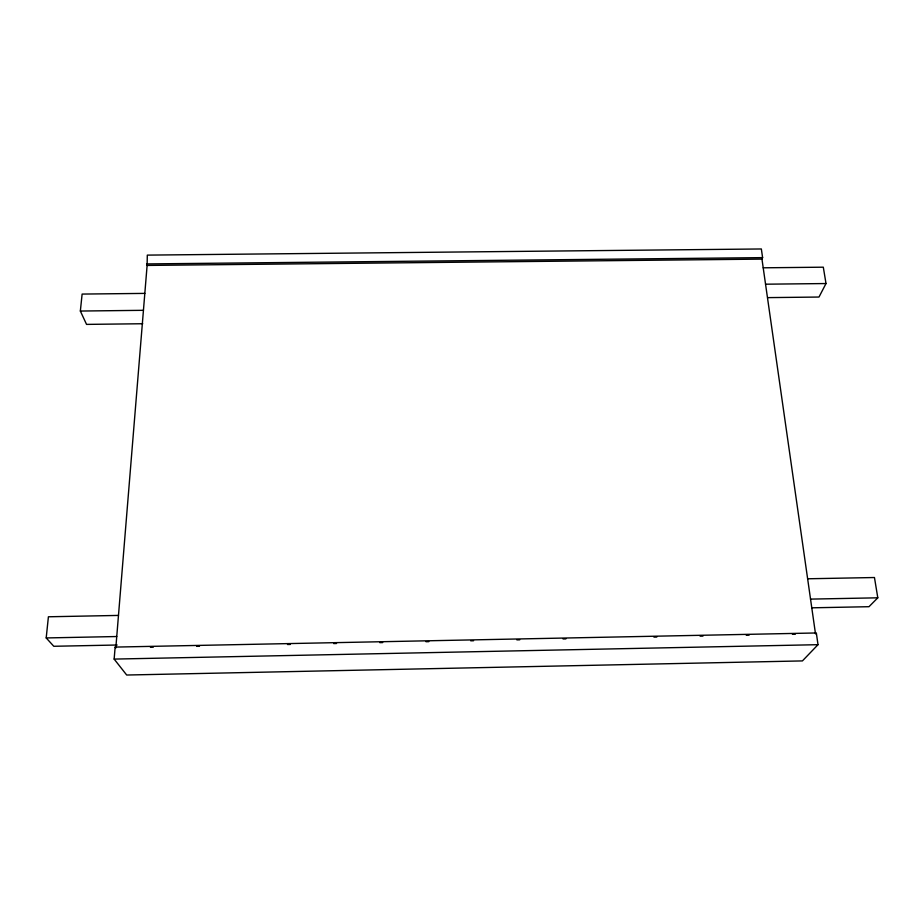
<?xml version="1.0" encoding="UTF-8"?>
<svg xmlns="http://www.w3.org/2000/svg" width="924" height="924" viewBox="0 0 924 924"><rect width="100%" height="100%" fill="white"/><g stroke="black" fill="none" stroke-linecap="round" stroke-linejoin="round"><path stroke-width="1.39" d="M114.149 659.089L115.142 647.089L816.331 632.963L818.006 644.686L802.425 660.914L126.692 675.028L114.149 659.089L818.006 644.686M115.142 647.089L115.812 647.967L147.112 265.431L147.309 255.116L761.353 248.972L762.6 257.634L761.965 259.113L815.499 633.852M117.152 645.01L53.788 646.28L46.2 637.941L48.406 616.782L118.468 615.419M142.735 323.735L86.544 324.393L80.353 311.042L82.12 294.075L144.825 293.393M763.212 267.81L823.307 267.186L826.01 283.541L818.987 297.043L768.063 297.62M807.634 578.782L874.462 577.523L877.8 597.816L868.987 606.698L811.619 607.819M46.2 637.941L116.747 636.532M150.427 647.262L153.315 647.204M196.593 646.338L199.48 646.28M287.48 644.502L290.367 644.444M333.645 643.566L336.532 643.508M379.81 642.642L382.698 642.584M425.976 641.706L428.863 641.649M470.709 640.806L473.585 640.748M516.874 639.87L519.75 639.812M563.039 638.946L565.915 638.888M653.926 637.11L656.802 637.052M700.092 636.174L702.968 636.116M746.257 635.25L749.133 635.192M792.422 634.314L795.298 634.257M810.533 599.11L877.8 597.816M80.353 311.042L143.439 310.314M146.593 263.929L762.6 257.634M147.112 265.431L761.965 259.113M765.557 284.199L826.01 283.541"/></g></svg>
